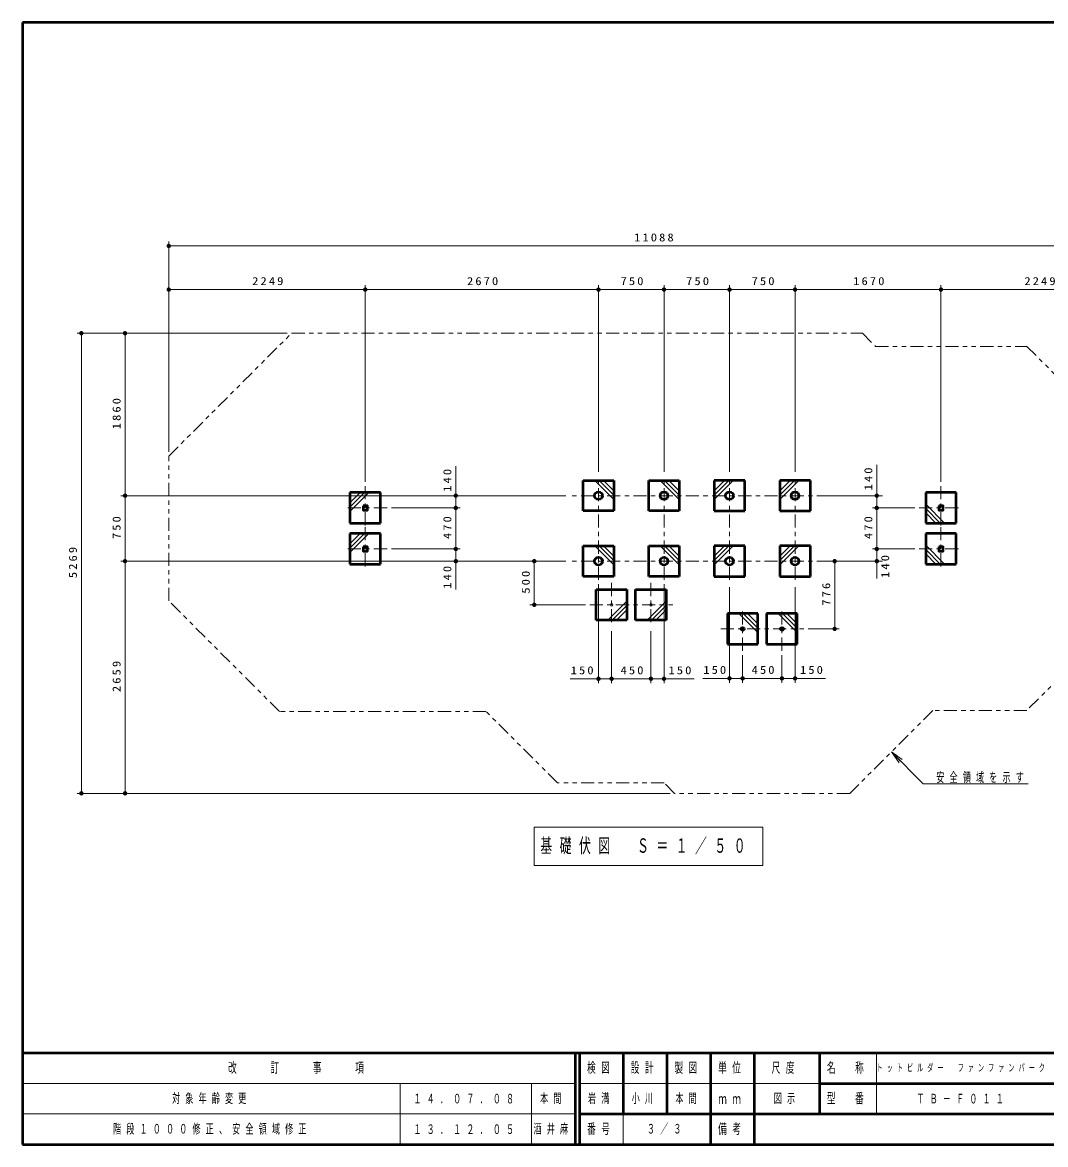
# Model space of a CAD drawing. Units: millimetres on the paper, scale 1:50. Extents: x -365 to 0, y -594 to 257.
# Drawn here: x -365 to -130.8, y -594 to -337 of the extents above; entities that cross this region are included whole.
import ezdxf

# ---------------------------------------------------------------- set-up
doc = ezdxf.new("R2010")
doc.units = ezdxf.units.MM
doc.linetypes.add('USER2', pattern=[6, 3, -1, 1, -1])
doc.linetypes.add('USER3', pattern=[8, 3, -1, 1, -1, 1, -1])
doc.layers.add('LY_1', color=140, linetype='Continuous', lineweight=50)
doc.styles.add('ＭＳ ゴシック', font='')
doc.styles.get('ＭＳ ゴシック').set_extended_font_data('MS Gothic')

# ---------------------------------------------------------------- blocks, each defined once
blk = doc.blocks.new('filled_dot')
at = {"color": 0, "linetype": 'Continuous', "lineweight": -2, "const_width": 1.25}
blk.add_lwpolyline([(-0.625, 0, 1), (0.625, 0, 1)], format="xyb", close=True, dxfattribs=at)

msp = doc.modelspace()

# ---------------------------------------------------------------- linework, layer by layer
at = {"layer": 'LY_1', "color": 7}
for p, q in [((0, -337), (-365, -337)), ((-365, -337), (-365, -594)), ((-365, -573), (0, -573)), ((-365, -594), (0, -594))]:
    msp.add_line(p, q, dxfattribs=at)
at = {"layer": 'LY_1', "color": 7, "lineweight": 13}
for p, q in [((-331.511, -435.308), (-331.511, -387.185)), ((-331.511, -388.185), (-109.751, -388.185)), ((-331.511, -435.308), (-331.511, -397.185)), ((-331.511, -398.185), (-286.531, -398.185)), ((-286.531, -442.185), (-286.531, -397.185)), ((-286.531, -398.185), (-233.131, -398.185)), ((-233.131, -439.948), (-233.131, -397.185)), ((-233.131, -439.948), (-233.131, -397.185)), ((-233.131, -398.185), (-218.131, -398.185)), ((-218.131, -439.948), (-218.131, -397.185)), ((-218.131, -439.948), (-218.131, -397.185)), ((-218.131, -398.185), (-203.131, -398.185)), ((-203.131, -439.948), (-203.131, -397.185)), ((-203.131, -439.948), (-203.131, -397.185)), ((-203.131, -398.185), (-188.131, -398.185)), ((-188.131, -439.948), (-188.131, -397.185)), ((-188.131, -439.948), (-188.131, -397.185)), ((-188.131, -398.185), (-154.731, -398.185)), ((-154.731, -442.185), (-154.731, -397.185)), ((-154.731, -398.185), (-109.751, -398.185)), ((-304.389, -408.185), (-352.511, -408.185)), ((-351.511, -513.562), (-351.511, -408.185)), ((-304.389, -408.185), (-342.511, -408.185)), ((-341.511, -445.385), (-341.511, -408.185)), ((-265.798, -438.64), (-265.798, -448.185)), ((-169.42, -438.315), (-169.42, -448.185)), ((-229.631, -446.229), (-233.975, -441.885)), ((-229.631, -445.239), (-232.985, -441.885)), ((-229.631, -444.249), (-231.995, -441.885)), ((-214.631, -446.229), (-218.975, -441.885)), ((-214.631, -445.239), (-217.985, -441.885)), ((-214.631, -444.249), (-216.995, -441.885)), ((-206.631, -444.249), (-204.267, -441.885)), ((-206.631, -445.239), (-203.277, -441.885)), ((-206.631, -446.229), (-202.287, -441.885)), ((-191.631, -444.249), (-189.267, -441.885)), ((-191.631, -445.239), (-188.277, -441.885)), ((-191.631, -446.229), (-187.287, -441.885)), ((-240.611, -445.385), (-342.511, -445.385)), ((-240.611, -445.385), (-342.511, -445.385)), ((-341.511, -460.385), (-341.511, -445.385)), ((-290.031, -447.049), (-287.667, -444.685)), ((-290.031, -448.039), (-286.677, -444.685)), ((-290.031, -449.029), (-285.687, -444.685)), ((-240.611, -445.385), (-266.798, -445.385)), ((-182.067, -445.385), (-168.42, -445.385)), ((-280.531, -448.185), (-264.798, -448.185)), ((-280.531, -448.185), (-264.798, -448.185)), ((-265.798, -448.185), (-265.798, -457.585)), ((-160.731, -448.185), (-170.42, -448.185)), ((-169.42, -457.585), (-169.42, -448.185)), ((-153.887, -451.685), (-158.231, -447.341)), ((-154.877, -451.685), (-158.231, -448.331)), ((-155.867, -451.685), (-158.231, -449.321)), ((-290.031, -456.449), (-287.667, -454.085)), ((-290.031, -457.439), (-286.677, -454.085)), ((-290.031, -458.429), (-285.687, -454.085)), ((-229.631, -461.229), (-233.975, -456.885)), ((-229.631, -460.239), (-232.985, -456.885)), ((-229.631, -459.249), (-231.995, -456.885)), ((-214.631, -461.229), (-218.975, -456.885)), ((-214.631, -460.239), (-217.985, -456.885)), ((-214.631, -459.249), (-216.995, -456.885)), ((-206.631, -459.249), (-204.267, -456.885)), ((-206.631, -460.239), (-203.277, -456.885)), ((-206.631, -461.229), (-202.287, -456.885)), ((-191.631, -459.249), (-189.267, -456.885)), ((-191.631, -460.239), (-188.277, -456.885)), ((-191.631, -461.229), (-187.287, -456.885)), ((-153.887, -461.085), (-158.231, -456.741)), ((-280.531, -457.585), (-264.798, -457.585)), ((-280.531, -457.585), (-264.798, -457.585)), ((-265.798, -466.85), (-265.798, -457.585)), ((-160.731, -457.585), (-170.42, -457.585)), ((-160.731, -457.585), (-170.42, -457.585)), ((-169.42, -464.366), (-169.42, -457.585)), ((-154.877, -461.085), (-158.231, -457.731)), ((-155.867, -461.085), (-158.231, -458.721)), ((-240.611, -460.385), (-342.511, -460.385)), ((-341.511, -513.562), (-341.511, -460.385)), ((-240.611, -460.385), (-266.798, -460.385)), ((-240.611, -460.385), (-248.838, -460.385)), ((-247.838, -470.385), (-247.838, -460.385)), ((-182.067, -460.385), (-168.42, -460.385)), ((-179.059, -460.385), (-179.059, -475.895)), ((-233.131, -465.677), (-233.131, -488.321)), ((-218.131, -465.677), (-218.131, -488.321)), ((-203.131, -466.375), (-203.131, -488.231)), ((-188.131, -466.375), (-188.131, -488.231)), ((-230.975, -473.885), (-226.631, -469.541)), ((-221.975, -473.885), (-217.631, -469.541)), ((-236.131, -470.385), (-248.838, -470.385)), ((-229.985, -473.885), (-226.631, -470.531)), ((-228.995, -473.885), (-226.631, -471.521)), ((-220.985, -473.885), (-217.631, -470.531)), ((-219.995, -473.885), (-217.631, -471.521)), ((-200.975, -472.395), (-196.631, -476.739)), ((-199.985, -472.395), (-196.631, -475.749)), ((-198.995, -472.395), (-196.631, -474.759)), ((-191.975, -472.395), (-187.631, -476.739)), ((-190.985, -472.395), (-187.631, -475.749)), ((-189.995, -472.395), (-187.631, -474.759)), ((-230.131, -476.385), (-230.131, -488.321)), ((-230.131, -476.385), (-230.131, -488.321)), ((-221.131, -476.385), (-221.131, -488.321)), ((-221.131, -476.385), (-221.131, -488.321)), ((-185.131, -475.895), (-178.059, -475.895)), ((-200.131, -481.895), (-200.131, -488.231)), ((-191.131, -481.895), (-191.131, -488.231)), ((-230.131, -487.321), (-239.636, -487.321)), ((-221.131, -487.321), (-230.131, -487.321)), ((-211.25, -487.321), (-221.131, -487.321)), ((-200.131, -487.231), (-209.28, -487.231)), ((-191.131, -487.231), (-200.131, -487.231)), ((-181.141, -487.231), (-191.131, -487.231)), ((-164.31, -506.548), (-166.078, -504.074)), ((-166.078, -504.074), (-163.603, -505.841)), ((-166.078, -504.074), (-163.957, -506.195)), ((-166.078, -504.074), (-158.773, -511.379)), ((-158.773, -511.379), (-134.801, -511.379)), ((-342.511, -513.562), (-352.511, -513.562)), ((-216.696, -513.562), (-342.511, -513.562)), ((-247.846, -521.317), (-247.846, -530.117)), ((-195.546, -521.317), (-247.846, -521.317)), ((-195.546, -530.117), (-195.546, -521.317)), ((-247.846, -530.117), (-195.546, -530.117)), ((-169.5, -573), (-169.5, -587)), ((-365, -580), (-238.5, -580)), ((-278.5, -580), (-278.5, -594)), ((-248.5, -580), (-248.5, -594)), ((-237.5, -580), (-182.5, -580)), ((-365, -587), (-238.5, -587)), ((-227.5, -587), (-227.5, -594))]:
    msp.add_line(p, q, dxfattribs=at)
at = {"layer": 'LY_1'}
for p, q in [((-236.631, -448.885), (-236.631, -441.885)), ((-236.631, -441.885), (-229.631, -441.885)), ((-229.631, -441.885), (-229.631, -448.885)), ((-221.631, -448.885), (-221.631, -441.885)), ((-221.631, -441.885), (-214.631, -441.885)), ((-214.631, -441.885), (-214.631, -448.885)), ((-206.631, -441.885), (-206.631, -448.885)), ((-199.631, -441.885), (-206.631, -441.885)), ((-199.631, -448.885), (-199.631, -441.885)), ((-191.631, -441.885), (-191.631, -448.885)), ((-184.631, -441.885), (-191.631, -441.885)), ((-184.631, -448.885), (-184.631, -441.885)), ((-290.031, -444.685), (-290.031, -451.685)), ((-283.031, -444.685), (-290.031, -444.685)), ((-283.031, -451.685), (-283.031, -444.685)), ((-151.231, -444.685), (-158.231, -444.685)), ((-158.231, -444.685), (-158.231, -451.685)), ((-151.231, -451.685), (-151.231, -444.685)), ((-229.631, -448.885), (-236.631, -448.885)), ((-214.631, -448.885), (-221.631, -448.885)), ((-206.631, -448.885), (-199.631, -448.885)), ((-191.631, -448.885), (-184.631, -448.885)), ((-290.031, -451.685), (-283.031, -451.685)), ((-158.231, -451.685), (-151.231, -451.685)), ((-290.031, -454.085), (-290.031, -461.085)), ((-283.031, -454.085), (-290.031, -454.085)), ((-283.031, -461.085), (-283.031, -454.085)), ((-151.231, -454.085), (-158.231, -454.085)), ((-158.231, -454.085), (-158.231, -461.085)), ((-151.231, -461.085), (-151.231, -454.085)), ((-236.631, -463.885), (-236.631, -456.885)), ((-236.631, -456.885), (-229.631, -456.885)), ((-229.631, -456.885), (-229.631, -463.885)), ((-221.631, -463.885), (-221.631, -456.885)), ((-221.631, -456.885), (-214.631, -456.885)), ((-214.631, -456.885), (-214.631, -463.885)), ((-206.631, -456.885), (-206.631, -463.885)), ((-199.631, -456.885), (-206.631, -456.885)), ((-199.631, -463.885), (-199.631, -456.885)), ((-191.631, -456.885), (-191.631, -463.885)), ((-184.631, -456.885), (-191.631, -456.885)), ((-184.631, -463.885), (-184.631, -456.885)), ((-290.031, -461.085), (-283.031, -461.085)), ((-158.231, -461.085), (-151.231, -461.085)), ((-229.631, -463.885), (-236.631, -463.885)), ((-214.631, -463.885), (-221.631, -463.885)), ((-206.631, -463.885), (-199.631, -463.885)), ((-191.631, -463.885), (-184.631, -463.885)), ((-233.631, -473.885), (-233.631, -466.885)), ((-233.631, -466.885), (-226.631, -466.885)), ((-226.631, -466.885), (-226.631, -473.885)), ((-224.631, -473.885), (-224.631, -466.885)), ((-224.631, -466.885), (-217.631, -466.885)), ((-217.631, -466.885), (-217.631, -473.885)), ((-203.631, -472.395), (-203.631, -479.395)), ((-196.631, -472.395), (-203.631, -472.395)), ((-196.631, -479.395), (-196.631, -472.395)), ((-194.631, -472.395), (-194.631, -479.395)), ((-187.631, -472.395), (-194.631, -472.395)), ((-187.631, -479.395), (-187.631, -472.395)), ((-226.631, -473.885), (-233.631, -473.885)), ((-217.631, -473.885), (-224.631, -473.885)), ((-203.631, -479.395), (-196.631, -479.395)), ((-194.631, -479.395), (-187.631, -479.395)), ((-238.5, -573), (-238.5, -594)), ((-237.5, -573), (-237.5, -594)), ((-227.5, -573), (-227.5, -587)), ((-217.5, -573), (-217.5, -587)), ((-207.5, -573), (-207.5, -594)), ((-197.5, -573), (-197.5, -587)), ((-182.5, -573), (-182.5, -587)), ((-182.5, -580), (-70, -580)), ((-237.5, -587), (0, -587)), ((-197.5, -587), (-197.5, -594))]:
    msp.add_line(p, q, dxfattribs=at)
at = {"layer": 'LY_1', "color": 7, "linetype": 'USER2', "lineweight": 13}
for p, q in [((-233.131, -464.677), (-233.131, -440.948)), ((-218.131, -464.677), (-218.131, -440.948)), ((-203.131, -464.677), (-203.131, -440.948)), ((-188.131, -464.677), (-188.131, -440.948)), ((-286.531, -443.185), (-286.531, -453.185)), ((-154.731, -443.185), (-154.731, -453.185)), ((-168.131, -445.385), (-239.611, -445.385)), ((-281.531, -448.185), (-291.531, -448.185)), ((-159.731, -448.185), (-149.731, -448.185)), ((-286.531, -452.585), (-286.531, -462.585)), ((-154.731, -452.585), (-154.731, -462.585)), ((-281.531, -457.585), (-291.531, -457.585)), ((-159.731, -457.585), (-149.731, -457.585)), ((-168.131, -460.385), (-239.611, -460.385)), ((-230.131, -465.385), (-230.131, -475.385)), ((-221.131, -465.385), (-221.131, -475.385)), ((-235.131, -470.385), (-216.131, -470.385)), ((-200.131, -480.895), (-200.131, -470.895)), ((-191.131, -480.895), (-191.131, -470.895)), ((-205.131, -475.895), (-186.131, -475.895))]:
    msp.add_line(p, q, dxfattribs=at)
at = {"layer": 'LY_1', "color": 7, "linetype": 'USER3', "lineweight": 13}
msp.add_lwpolyline([(-172.723, -408.185), (-169.723, -411.185), (-135.074, -411.185), (-109.751, -436.508), (-109.751, -469.263), (-135.074, -494.585), (-156.59, -494.585), (-175.566, -513.562), (-215.696, -513.562), (-218.101, -511.157), (-242.52, -511.157), (-258.892, -494.785), (-306.189, -494.785), (-331.511, -469.463), (-331.511, -436.308), (-303.389, -408.185)], close=True, dxfattribs=at)
at = {"layer": 'LY_1'}
for points in [[(-287.031, -447.685), (-287.031, -448.685), (-286.031, -448.685), (-286.031, -447.685)], [(-155.231, -447.685), (-155.231, -448.685), (-154.231, -448.685), (-154.231, -447.685)], [(-287.031, -457.085), (-287.031, -458.085), (-286.031, -458.085), (-286.031, -457.085)], [(-155.231, -457.085), (-155.231, -458.085), (-154.231, -458.085), (-154.231, -457.085)]]:
    msp.add_lwpolyline(points, close=True, dxfattribs=at)
for centre, radius in [((-233.131, -445.385), 0.891), ((-218.131, -445.385), 0.891), ((-203.131, -445.385), 0.891), ((-188.131, -445.385), 0.891), ((-233.131, -460.385), 0.891), ((-218.131, -460.385), 0.891), ((-203.131, -460.385), 0.891), ((-188.131, -460.385), 0.891), ((-200.131, -475.895), 0.34), ((-191.131, -475.895), 0.34)]:
    msp.add_circle(centre, radius, dxfattribs=at)
at = {"layer": 'LY_1', "color": 7, "lineweight": 13}
for centre in [(-230.131, -470.385), (-221.131, -470.385)]:
    msp.add_circle(centre, 0.272, dxfattribs=at)

# ---------------------------------------------------------------- block references
at = {"layer": 'LY_1', "color": 7, "lineweight": 13, "xscale": 0.4, "yscale": 0.4}
for p in [(-331.511, -388.185), (-331.511, -398.185), (-286.531, -398.185), (-233.131, -398.185), (-218.131, -398.185), (-203.131, -398.185), (-188.131, -398.185), (-154.731, -398.185), (-233.131, -487.321), (-230.131, -487.321), (-221.131, -487.321), (-203.131, -487.231), (-200.131, -487.231), (-191.131, -487.231)]:
    msp.add_blockref('filled_dot', p, dxfattribs=at)
for p, rotation in [((-286.531, -398.185), 180), ((-233.131, -398.185), 180), ((-218.131, -398.185), 180), ((-203.131, -398.185), 180), ((-188.131, -398.185), 180), ((-154.731, -398.185), 180), ((-351.511, -408.185), 270), ((-341.511, -408.185), 270), ((-341.511, -445.385), 270), ((-341.511, -445.385), 90), ((-265.798, -445.385), 270), ((-169.42, -445.385), 270), ((-265.798, -448.185), 270), ((-265.798, -448.185), 90), ((-169.42, -448.185), 90), ((-169.42, -448.185), 270), ((-265.798, -457.585), 270), ((-265.798, -457.585), 90), ((-169.42, -457.585), 90), ((-169.42, -457.585), 270), ((-341.511, -460.385), 270), ((-341.511, -460.385), 90), ((-265.798, -460.385), 90), ((-247.838, -460.385), 270), ((-179.059, -460.385), 270), ((-169.42, -460.385), 90), ((-247.838, -470.385), 90), ((-179.059, -475.895), 90), ((-230.131, -487.321), 180), ((-221.131, -487.321), 180), ((-218.131, -487.321), 180), ((-200.131, -487.231), 180), ((-191.131, -487.231), 180), ((-188.131, -487.231), 180), ((-351.511, -513.562), 90), ((-341.511, -513.562), 90)]:
    msp.add_blockref('filled_dot', p, dxfattribs=dict(at, rotation=rotation))

# ---------------------------------------------------------------- texts
at = {"layer": 'LY_1', "color": 7, "style": 'ＭＳ ゴシック'}
for s, insert, char_height, attachment_point in [('\\T1.33;\\W1.15;11088', (-220.21, -387.185), 1.833, 8), ('\\T1.33;\\W1.15;2249', (-308.605, -397.185), 1.833, 8), ('\\T1.33;\\W1.15;2670', (-259.422, -397.185), 1.833, 8), ('\\T1.33;\\W1.15;750', (-225.216, -397.185), 1.833, 8), ('\\T1.33;\\W1.15;750', (-210.216, -397.185), 1.833, 8), ('\\T1.33;\\W1.15;750', (-195.216, -397.185), 1.833, 8), ('\\T1.33;\\W1.15;1670', (-171.008, -397.185), 1.833, 8), ('\\T1.33;\\W1.15;2249', (-131.825, -397.185), 1.833, 8), ('\\T1.33;\\W1.15;150', (-236.636, -486.321), 1.833, 8), ('\\T1.33;\\W1.15;450', (-225.216, -486.321), 1.833, 8), ('\\T1.33;\\W1.15;150', (-214.25, -486.321), 1.833, 8), ('\\T1.33;\\W1.15;150', (-206.28, -486.231), 1.833, 8), ('\\T1.33;\\W1.15;450', (-195.216, -486.231), 1.833, 8), ('\\T1.33;\\W1.15;150', (-184.141, -486.231), 1.833, 8), ('\\T1.64;\\W0.6;安全領域を示す', (-155.801, -511.229), 2.199, 7), ('\\T1.64;\\W0.6;基礎伏図\u3000Ｓ＝１／５０', (-246.446, -525.717), 3.299, 4), ('\\T1.64;\\W0.6;改\u3000\u3000訂\u3000\u3000事\u3000\u3000項', (-301.75, -576.5), 2.346, 5), ('\\T1.64;\\W0.6;検図', (-232.5, -576.5), 2.346, 5), ('\\T1.64;\\W0.6;設計', (-222.5, -576.5), 2.346, 5), ('\\T1.64;\\W0.6;製図', (-212.5, -576.5), 2.346, 5), ('\\T1.64;\\W0.6;単位', (-202.5, -576.5), 2.346, 5), ('\\T1.64;\\W0.6;尺度', (-190.25, -576.5), 2.346, 5), ('\\T1.64;\\W0.6;名\u3000称', (-176, -576.5), 2.346, 5), ('\\T1.64;\\W0.6;トットビルダー\u3000ファンファンパーク', (-149.75, -576.5), 1.686, 5), ('\\T1.64;\\W0.6;対象年齢変更', (-330.75, -583.5), 2.199, 4), ('\\T1.64;\\W0.6;１４．０７．０８', (-275.5, -583.5), 2.199, 4), ('\\T1.64;\\W0.6;本間', (-246.5, -583.5), 2.199, 4), ('\\T1.64;\\W0.6;岩満', (-232.5, -583.5), 2.199, 5), ('\\T1.64;\\W0.6;小川', (-222.5, -583.5), 2.199, 5), ('\\T1.64;\\W0.6;本間', (-212.5, -583.5), 2.199, 5), ('\\T1.64;\\W0.6;ｍｍ', (-202.5, -583.5), 2.346, 5), ('\\T1.64;\\W0.6;図示', (-193, -583.5), 2.199, 4), ('\\T1.64;\\W0.6;型\u3000番', (-176, -583.5), 2.346, 5), ('\\T1.64;\\W0.6;ＴＢ－Ｆ０１１', (-149.75, -583.5), 2.199, 5), ('\\T1.64;\\W0.6;階段１０００修正、安全領域修正', (-344.25, -590.5), 2.199, 4), ('\\T1.64;\\W0.6;１３．１２．０５', (-275.5, -590.5), 2.199, 4), ('\\T1.64;\\W0.6;酒井麻', (-248, -590.5), 2.199, 4), ('\\T1.64;\\W0.6;番号', (-232.5, -590.5), 2.346, 5), ('\\T1.64;\\W0.6;３／３', (-217.5, -590.5), 2.199, 5), ('\\T1.64;\\W0.6;備考', (-202.5, -590.5), 2.346, 5)]:
    msp.add_mtext(s, dxfattribs=dict(at, insert=insert, char_height=char_height, attachment_point=attachment_point))
at = {"layer": 'LY_1', "color": 7, "char_height": 1.833, "rotation": 90, "style": 'ＭＳ ゴシック'}
for s, insert, attachment_point in [('\\T1.33;\\W1.15;1860', (-342.511, -426.362), 8), ('\\T1.33;\\W1.15;140', (-266.798, -441.64), 8), ('\\T1.33;\\W1.15;140', (-170.42, -441.315), 8), ('\\T1.33;\\W1.15;750', (-342.511, -452.47), 8), ('\\T1.33;\\W1.15;470', (-266.798, -452.47), 8), ('\\T1.33;\\W1.15;470', (-170.42, -452.47), 8), ('\\T1.33;\\W1.15;5269', (-352.511, -460.457), 8), ('\\T1.33;\\W1.15;140', (-168.42, -461.366), 2), ('\\T1.33;\\W1.15;140', (-266.798, -463.85), 8), ('\\T1.33;\\W1.15;500', (-248.838, -464.969), 8), ('\\T1.33;\\W1.15;776', (-180.059, -467.724), 8), ('\\T1.33;\\W1.15;2659', (-342.511, -486.557), 8)]:
    msp.add_mtext(s, dxfattribs=dict(at, insert=insert, attachment_point=attachment_point))

doc.saveas('drawing.dxf')
